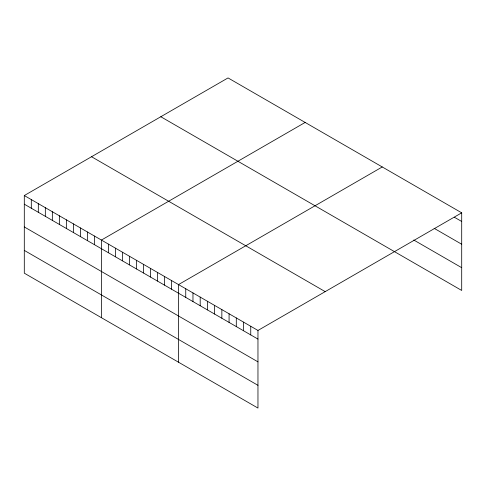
<?xml version="1.0" encoding="UTF-8"?>
<svg xmlns="http://www.w3.org/2000/svg" width="486" height="486" viewBox="0 0 486 486"><rect width="100%" height="100%" fill="white"/><g stroke="black" fill="none" stroke-linecap="round" stroke-linejoin="round"><path stroke-width="0.73" d="M24.3 195.548L257.963 330.45L257.963 408.076L24.3 273.175L24.3 195.548L228.037 77.924L461.7 212.825L461.7 290.452L160.799 116.737M305.141 122.442L101.41 240.066L101.41 317.692M382.251 166.959L178.52 284.583L178.52 362.21M257.963 330.45L461.7 212.825M454.477 217.297L461.7 221.464M434.126 228.311L461.7 244.233M413.768 240.017L461.7 267.689M91.532 156.729L325.201 291.636M24.3 204.187L257.963 339.088M24.3 226.95L257.963 361.857M24.3 250.405L257.963 385.313M250.746 326.282L250.746 334.921M243.522 322.115L243.522 330.753M236.299 317.941L236.299 326.58M229.076 313.774L229.076 322.412M221.853 309.6L221.853 318.239M214.63 305.433L214.63 314.071M207.407 301.265L207.407 309.904M200.189 297.092L200.189 305.73M192.966 292.924L192.966 301.563M185.743 288.757L185.743 297.389M171.509 280.537L171.509 289.176M164.499 276.491L164.499 285.13M157.488 272.446L157.488 281.078M150.478 268.394L150.478 277.032M143.467 264.348L143.467 272.986M136.457 260.302L136.457 268.94M129.452 256.256L129.452 264.894M122.442 252.21L122.442 260.842M115.431 248.158L115.431 256.796M108.421 244.112L108.421 252.75M94.399 236.02L94.399 244.658M87.389 231.974L87.389 240.606M80.378 227.922L80.378 236.56M73.368 223.876L73.368 232.515M66.357 219.83L66.357 228.469M59.353 215.784L59.353 224.423M52.342 211.738L52.342 220.371M45.332 207.686L45.332 216.325M38.321 203.64L38.321 212.279M31.311 199.594L31.311 208.233"/></g></svg>
